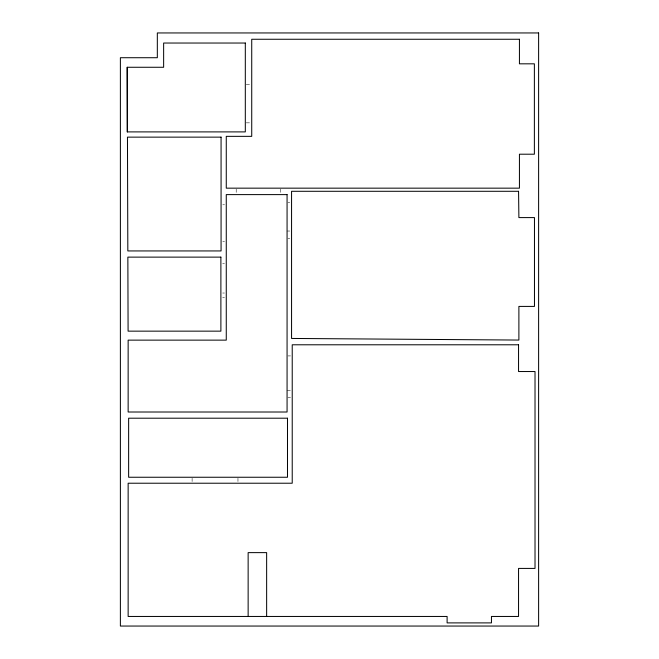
<?xml version="1.0" encoding="UTF-8"?>
<svg xmlns="http://www.w3.org/2000/svg" width="659" height="659" viewBox="0 0 659 659"><rect width="100%" height="100%" fill="white"/><g stroke="black" fill="none" stroke-linecap="round" stroke-linejoin="round"><path stroke-width="0.49" stroke-dasharray="3.29 2.47" d="M246.227 84.426L251.73 84.426M246.227 122.846L250.815 122.846M287.967 202.412L289.771 202.412M222.8 204.784L224.53 204.784M287.069 231.029L289.771 231.029M287.967 238.286L289.771 238.286M222.8 241.416L224.53 241.416M222.684 263.757L224.472 263.757M222.684 293.024L224.472 293.024M222.684 297.571L224.472 297.571M287.934 355.918L290.512 355.918M287.069 390.49L290.512 390.49M287.934 397.369L290.512 397.369M280.487 189.084L280.487 194.611M237.965 478.245L237.965 483.22M236.202 189.084L236.202 193.688M192.107 478.245L192.107 482.223"/><path stroke-width="0.99" d="M127.228 67.267L127.442 131.899M266.64 616.453L266.64 552.629L248.138 552.629L248.138 616.453M538.617 32.95L157.328 32.95L157.328 57.72L120.383 57.72L120.383 626.05L538.617 626.05L538.617 32.95M519.432 39.26L251.73 39.26L251.73 136.347L226.268 136.347L226.268 188.161L519.432 188.161L519.432 154.206L534.375 154.206L534.375 63.824L519.432 63.824L519.432 39.26M245.313 43.033L163.638 43.033L163.638 67.267L127.203 67.267L127.203 131.899L245.313 131.899L245.313 43.033M221.07 137.138L127.459 137.138L127.83 250.939L221.07 250.939L221.07 137.138M518.567 191.291L291.566 191.291L291.566 338.446L518.888 340.06L518.888 306.41L534.465 306.41L534.465 217.594L518.888 217.594L518.567 191.291M287.069 194.611L226.268 194.611L226.268 340.135L128.143 340.135L128.143 412.007L287.069 412.007L287.069 194.611M220.889 257.125L127.854 257.125L128.093 331.147L220.889 331.147L220.889 257.125M518.551 344.789L292.225 344.789L292.225 483.22L128.143 483.22L128.143 616.453L447.107 616.453L447.107 622.895L491.457 622.895L491.457 616.453L518.551 616.453L518.551 568.412L535.017 568.412L535.017 371.536L518.551 371.536L518.551 344.789M287.489 418.201L128.637 418.201L128.637 477.248L287.489 477.248L287.489 418.201"/></g></svg>
